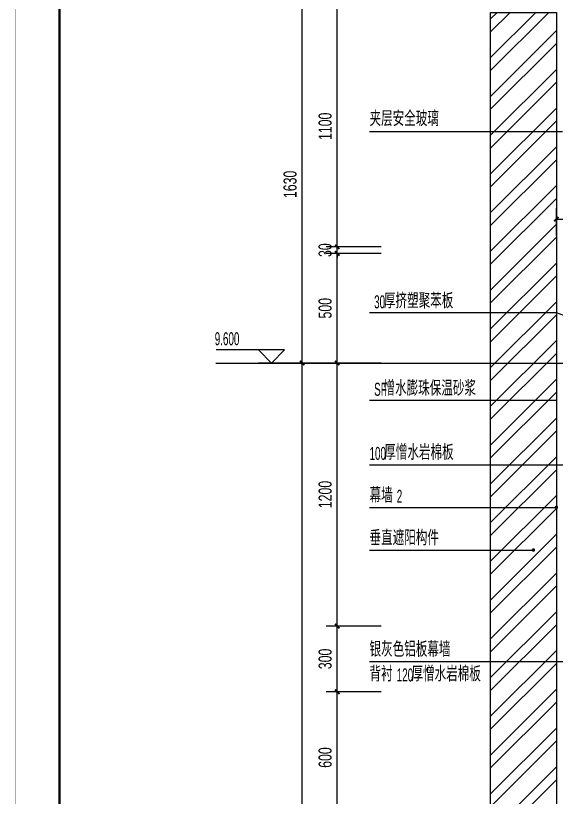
# Model space of a CAD drawing. Extents: x 57342 to 87103, y 19822 to 43940.
# Drawn here: x 57342 to 59809, y 35500 to 39067 of the extents above; entities that cross this region are included whole.
import ezdxf

# ---------------------------------------------------------------- set-up
doc = ezdxf.new("R2010")
doc.units = 0
doc.header["$LTSCALE"] = 1000
doc.header["$MEASUREMENT"] = 0
for name, color, linetype in [('00-图签', 7, 'Continuous'), ('01-标注_尺寸', 124, 'Continuous'), ('01-标注_标高', 200, 'Continuous'), ('01-标注_符号', 200, 'Continuous'), ('02-TEXT_标注', 130, 'Continuous'), ('05-填充_156', 156, 'Continuous'), ('A-C_窗', 140, 'Continuous'), ('A-SUR_看线', 231, 'Continuous')]:
    doc.layers.add(name, color=color, linetype=linetype)
doc.layers.add('04-不打印_辅助线', color=165, linetype='Continuous', plot=False)
doc.styles.add('_TCH_DIM', font='ros.shx', dxfattribs={"width": 0.8, "bigfont": 'jd.shx'})
doc.styles.add('_TCH_DIM_T3', font='ros.shx', dxfattribs={"width": 0.705882, "bigfont": 'jd.shx'})
doc.dimstyles.new('_TCH_ARCH&&20', dxfattribs={"dimtxt": 59.5, "dimasz": 20, "dimexe": 50, "dimexo": 60, "dimgap": 25.25, "dimtad": 1, "dimdec": 0, "dimzin": 0, "dimdsep": 46, "dimtxsty": '_TCH_DIM_T3', "dimblk": 'ARCHTICK', "dimcen": 0.09, "dimclrt": 7, "dimazin": 2, "dimtfac": 1, "dimtdec": 0, "dimtix": 1, "dimtmove": 2, "dimatfit": 3, "dimfxl": 0, "dimtolj": 1, "dimtzin": 0, "dimarcsym": 0})

# ---------------------------------------------------------------- blocks, each defined once
blk = doc.blocks.new('*U24')
at = {"layer": '05-填充_156'}
h = blk.add_hatch(dxfattribs=at)
h.set_pattern_fill('金属', color=256, scale=50)
h.set_pattern_definition([(45, (-3e-10, 7649.96), (-88.3883, 88.3883), []), (45, (58.93, 7649.96), (-88.3883, 88.3883), [])])
h.paths.add_polyline_path([(-300, 7150), (0, 7150), (0, 0), (-300, 0)])
at = {"layer": 'A-SUR_看线', "color": 8}
blk.add_lwpolyline([(-300, 7150), (0, 7150), (0, 0), (-300, 0)], close=True, dxfattribs=at)
blk = doc.blocks.new('图框-A1+1-4')
for points, const_width in [([(0, 0), (1051, 0), (1051, 594), (0, 594)], 0.05), ([(976, 584), (25, 584), (25, 10), (976, 10)], 0.5)]:
    blk.add_lwpolyline(points, close=True, dxfattribs=dict(const_width=const_width))
blk = doc.blocks.new('_ArchTick')
at = {"color": 0, "linetype": 'ByBlock', "const_width": 0.4}
blk.add_lwpolyline([(-0.5, -0.5), (0.5, 0.5)], dxfattribs=at)
blk = doc.blocks.new('*D102')
at = {"layer": '01-标注_尺寸', "color": 0, "lineweight": -2, "transparency": 16777216}
for p, q in [((59010, 35981.6), (58759.4, 35981.6)), ((58809.4, 35381.6), (58809.4, 35981.6)), ((59010, 35381.6), (58759.4, 35381.6))]:
    blk.add_line(p, q, dxfattribs=at)
at = {"layer": 'Defpoints', "color": 0, "transparency": 16777216}
for p in [(58809.4, 35981.6), (59070, 35981.6), (59070, 35381.6)]:
    blk.add_point(p, dxfattribs=at)
at = {"layer": '01-标注_尺寸', "color": 0, "lineweight": -2, "transparency": 16777216, "xscale": 20, "yscale": 20, "zscale": 20}
for p, rotation in [((58809.4, 35981.6), 90), ((58809.4, 35381.6), 270)]:
    blk.add_blockref('_ArchTick', p, dxfattribs=dict(at, rotation=rotation))
at = {"layer": '01-标注_尺寸', "color": 7, "transparency": 16777216, "insert": (58754.4, 35681.6), "char_height": 59.5, "attachment_point": 5, "rotation": 90, "style": '_TCH_DIM_T3'}
blk.add_mtext('\\A1;600', dxfattribs=at)
blk = doc.blocks.new('*D103')
at = {"layer": '01-标注_尺寸', "color": 0, "lineweight": -2, "transparency": 16777216}
for p, q in [((59010, 36281.6), (58759.4, 36281.6)), ((58809.4, 35981.6), (58809.4, 36281.6)), ((59010, 35981.6), (58759.4, 35981.6))]:
    blk.add_line(p, q, dxfattribs=at)
at = {"layer": 'Defpoints', "color": 0, "transparency": 16777216}
for p in [(58809.4, 36281.6), (59070, 36281.6), (59070, 35981.6)]:
    blk.add_point(p, dxfattribs=at)
at = {"layer": '01-标注_尺寸', "color": 0, "lineweight": -2, "transparency": 16777216, "xscale": 20, "yscale": 20, "zscale": 20}
for p, rotation in [((58809.4, 36281.6), 90), ((58809.4, 35981.6), 270)]:
    blk.add_blockref('_ArchTick', p, dxfattribs=dict(at, rotation=rotation))
at = {"layer": '01-标注_尺寸', "color": 7, "transparency": 16777216, "insert": (58754.4, 36131.6), "char_height": 59.5, "attachment_point": 5, "rotation": 90, "style": '_TCH_DIM_T3'}
blk.add_mtext('\\A1;300', dxfattribs=at)
blk = doc.blocks.new('*D104')
at = {"layer": '01-标注_尺寸', "color": 0, "lineweight": -2, "transparency": 16777216}
for p, q in [((59010, 37481.6), (58759.4, 37481.6)), ((58809.4, 36281.6), (58809.4, 37481.6)), ((59010, 36281.6), (58759.4, 36281.6))]:
    blk.add_line(p, q, dxfattribs=at)
at = {"layer": 'Defpoints', "color": 0, "transparency": 16777216}
for p in [(58809.4, 37481.6), (59070, 37481.6), (59070, 36281.6)]:
    blk.add_point(p, dxfattribs=at)
at = {"layer": '01-标注_尺寸', "color": 0, "lineweight": -2, "transparency": 16777216, "xscale": 20, "yscale": 20, "zscale": 20}
for p, rotation in [((58809.4, 37481.6), 90), ((58809.4, 36281.6), 270)]:
    blk.add_blockref('_ArchTick', p, dxfattribs=dict(at, rotation=rotation))
at = {"layer": '01-标注_尺寸', "color": 7, "transparency": 16777216, "insert": (58754.4, 36881.6), "char_height": 59.5, "attachment_point": 5, "rotation": 90, "style": '_TCH_DIM_T3'}
blk.add_mtext('\\A1;1200', dxfattribs=at)
blk = doc.blocks.new('*D105')
at = {"layer": '01-标注_尺寸', "color": 0, "lineweight": -2, "transparency": 16777216}
for p, q in [((59010, 37981.6), (58759.4, 37981.6)), ((58809.4, 37481.6), (58809.4, 37981.6)), ((59010, 37481.6), (58759.4, 37481.6))]:
    blk.add_line(p, q, dxfattribs=at)
at = {"layer": 'Defpoints', "color": 0, "transparency": 16777216}
for p in [(58809.4, 37981.6), (59070, 37981.6), (59070, 37481.6)]:
    blk.add_point(p, dxfattribs=at)
at = {"layer": '01-标注_尺寸', "color": 0, "lineweight": -2, "transparency": 16777216, "xscale": 20, "yscale": 20, "zscale": 20}
for p, rotation in [((58809.4, 37981.6), 90), ((58809.4, 37481.6), 270)]:
    blk.add_blockref('_ArchTick', p, dxfattribs=dict(at, rotation=rotation))
at = {"layer": '01-标注_尺寸', "color": 7, "transparency": 16777216, "insert": (58754.4, 37731.6), "char_height": 59.5, "attachment_point": 5, "rotation": 90, "style": '_TCH_DIM_T3'}
blk.add_mtext('\\A1;500', dxfattribs=at)
blk = doc.blocks.new('*D106')
at = {"layer": '01-标注_尺寸', "color": 0, "lineweight": -2, "transparency": 16777216}
for p, q in [((58809.4, 38011.6), (58809.4, 38031.6)), ((59010, 38011.6), (58759.4, 38011.6)), ((58809.4, 37981.6), (58809.4, 38011.6)), ((59010, 37981.6), (58759.4, 37981.6)), ((58809.4, 37981.6), (58809.4, 37961.6))]:
    blk.add_line(p, q, dxfattribs=at)
at = {"layer": 'Defpoints', "color": 0, "transparency": 16777216}
for p in [(58809.4, 38011.6), (59070, 38011.6), (59070, 37981.6)]:
    blk.add_point(p, dxfattribs=at)
at = {"layer": '01-标注_尺寸', "color": 0, "lineweight": -2, "transparency": 16777216, "xscale": 20, "yscale": 20, "zscale": 20}
for p, rotation in [((58809.4, 38011.6), 270), ((58809.4, 37981.6), 90)]:
    blk.add_blockref('_ArchTick', p, dxfattribs=dict(at, rotation=rotation))
at = {"layer": '01-标注_尺寸', "color": 7, "transparency": 16777216, "insert": (58754.4, 37996.6), "char_height": 59.5, "attachment_point": 5, "rotation": 90, "style": '_TCH_DIM_T3'}
blk.add_mtext('\\A1;30', dxfattribs=at)
blk = doc.blocks.new('*D107')
at = {"layer": '01-标注_尺寸', "color": 0, "lineweight": -2, "transparency": 16777216}
for p, q in [((59010, 39111.6), (58759.4, 39111.6)), ((58809.4, 38011.6), (58809.4, 39111.6)), ((59010, 38011.6), (58759.4, 38011.6))]:
    blk.add_line(p, q, dxfattribs=at)
at = {"layer": 'Defpoints', "color": 0, "transparency": 16777216}
for p in [(58809.4, 39111.6), (59070, 39111.6), (59070, 38011.6)]:
    blk.add_point(p, dxfattribs=at)
at = {"layer": '01-标注_尺寸', "color": 0, "lineweight": -2, "transparency": 16777216, "xscale": 20, "yscale": 20, "zscale": 20}
for p, rotation in [((58809.4, 39111.6), 90), ((58809.4, 38011.6), 270)]:
    blk.add_blockref('_ArchTick', p, dxfattribs=dict(at, rotation=rotation))
at = {"layer": '01-标注_尺寸', "color": 7, "transparency": 16777216, "insert": (58754.4, 38561.6), "char_height": 59.5, "attachment_point": 5, "rotation": 90, "style": '_TCH_DIM_T3'}
blk.add_mtext('\\A1;1100', dxfattribs=at)
blk = doc.blocks.new('*D112')
at = {"layer": '01-标注_尺寸', "color": 0, "lineweight": -2, "transparency": 16777216}
for p, q in [((58850, 37481.6), (58599.4, 37481.6)), ((58649.4, 32981.6), (58649.4, 37481.6)), ((58850, 32981.6), (58599.4, 32981.6))]:
    blk.add_line(p, q, dxfattribs=at)
at = {"layer": 'Defpoints', "color": 0, "transparency": 16777216}
for p in [(58649.4, 37481.6), (58910, 37481.6), (58910, 32981.6)]:
    blk.add_point(p, dxfattribs=at)
at = {"layer": '01-标注_尺寸', "color": 0, "lineweight": -2, "transparency": 16777216, "xscale": 20, "yscale": 20, "zscale": 20}
for p, rotation in [((58649.4, 37481.6), 90), ((58649.4, 32981.6), 270)]:
    blk.add_blockref('_ArchTick', p, dxfattribs=dict(at, rotation=rotation))
at = {"layer": '01-标注_尺寸', "color": 7, "transparency": 16777216, "insert": (58594.4, 35231.6), "char_height": 59.5, "attachment_point": 5, "rotation": 90, "style": '_TCH_DIM_T3'}
blk.add_mtext('\\A1;4500', dxfattribs=at)
blk = doc.blocks.new('*D113')
at = {"layer": '01-标注_尺寸', "color": 0, "lineweight": -2, "transparency": 16777216}
for p, q in [((58850, 39111.6), (58599.4, 39111.6)), ((58649.4, 37481.6), (58649.4, 39111.6)), ((58850, 37481.6), (58599.4, 37481.6))]:
    blk.add_line(p, q, dxfattribs=at)
at = {"layer": 'Defpoints', "color": 0, "transparency": 16777216}
for p in [(58649.4, 39111.6), (58910, 39111.6), (58910, 37481.6)]:
    blk.add_point(p, dxfattribs=at)
at = {"layer": '01-标注_尺寸', "color": 0, "lineweight": -2, "transparency": 16777216, "xscale": 20, "yscale": 20, "zscale": 20}
for p, rotation in [((58649.4, 39111.6), 90), ((58649.4, 37481.6), 270)]:
    blk.add_blockref('_ArchTick', p, dxfattribs=dict(at, rotation=rotation))
at = {"layer": '01-标注_尺寸', "color": 7, "transparency": 16777216, "insert": (58594.4, 38296.6), "char_height": 59.5, "attachment_point": 5, "rotation": 90, "style": '_TCH_DIM_T3'}
blk.add_mtext('\\A1;1630', dxfattribs=at)
blk = doc.blocks.new('*D185')
at = {"layer": '01-标注_尺寸', "color": 0, "lineweight": -2, "transparency": 16777216}
for p, q in [((59809.4, 38063.2), (59809.4, 38188.1)), ((60009.4, 38063.2), (60009.4, 38188.1)), ((59809.4, 38138.1), (60009.4, 38138.1))]:
    blk.add_line(p, q, dxfattribs=at)
at = {"layer": 'Defpoints', "color": 0, "transparency": 16777216}
for p in [(60009.4, 38138.1), (59809.4, 38003.2), (60009.4, 38003.2)]:
    blk.add_point(p, dxfattribs=at)
at = {"layer": '01-标注_尺寸', "color": 0, "lineweight": -2, "transparency": 16777216, "xscale": 20, "yscale": 20, "zscale": 20, "rotation": 180}
blk.add_blockref('_ArchTick', (59809.4, 38138.1), dxfattribs=at)
at = {"layer": '01-标注_尺寸', "color": 0, "lineweight": -2, "transparency": 16777216, "xscale": 20, "yscale": 20, "zscale": 20}
blk.add_blockref('_ArchTick', (60009.4, 38138.1), dxfattribs=at)
at = {"layer": '01-标注_尺寸', "color": 7, "transparency": 16777216, "insert": (59909.4, 38193.1), "char_height": 59.5, "attachment_point": 5, "style": '_TCH_DIM_T3'}
blk.add_mtext('\\A1;200', dxfattribs=at)

msp = doc.modelspace()

# ---------------------------------------------------------------- linework, layer by layer
at = {"layer": '01-标注_标高'}
for p, q in [((58569.4, 37541.6), (58256.4, 37541.6)), ((58509.4, 37481.6), (58449.4, 37541.6)), ((58509.4, 37481.6), (58569.4, 37541.6)), ((58649.4, 37481.6), (58449.4, 37481.6))]:
    msp.add_line(p, q, dxfattribs=at)
at = {"layer": '01-标注_符号'}
for p, q in [((59809.4, 37710), (58956.7, 37710)), ((60320.1, 37529.5), (59809.4, 37710)), ((59809.4, 37311), (58956.7, 37311))]:
    msp.add_line(p, q, dxfattribs=at)
for points in [[(58956.7, 38537.4), (59837.7, 38537.4)], [(58956.7, 37017.6), (60079.5, 37017.6)], [(58956.7, 36822.9), (59809.4, 36822.9)], [(58956.7, 36628.4), (59704.4, 36628.4)], [(58956.7, 36119.1), (59859.4, 36119.1)]]:
    msp.add_lwpolyline(points, dxfattribs=at)
at = {"layer": '01-标注_符号', "const_width": 8}
for points in [[(59805.4, 36822.9, 1), (59813.4, 36822.9, 1)], [(59700.4, 36628.4, 1), (59708.4, 36628.4, 1)]]:
    msp.add_lwpolyline(points, format="xyb", close=True, dxfattribs=at)
at = {"layer": '04-不打印_辅助线'}
msp.add_lwpolyline([(58254.6, 37481.6), (65967.4, 37481.6)], dxfattribs=at)
at = {"layer": 'A-C_窗'}
msp.add_lwpolyline([(59809.4, 35981.6), (59809.4, 33311.6)], dxfattribs=at)

# ---------------------------------------------------------------- block references
at = {"xscale": 20, "yscale": 20, "zscale": 20, "rotation": 270}
msp.add_blockref('图框-A1+1-4', (57342.2, 43701.6), dxfattribs=at)
at = {"layer": '00-图签'}
msp.add_blockref('*U24', (59809.4, 31931.6), dxfattribs=at)

# ---------------------------------------------------------------- texts
at = {"layer": '02-TEXT_标注', "style": '_TCH_DIM'}
for s, height, width, p in [('夹层安全玻璃', 69.46, 0.8, (58956.7, 38562.3)), ('厚挤塑聚苯板', 69.46, 0.8, (59022.5, 37731)), ('30', 59.5, 0.564706, (58977.7, 37731)), ('9.600', 59.5, 0.564706, (58250.4, 37562.6)), ('SF', 59.5, 0.564706, (58977.7, 37332)), ('憎水膨珠保温砂浆', 69.46, 0.8, (59020.3, 37332)), ('100', 59.5, 0.564706, (58956.7, 37039.5)), ('厚憎水岩棉板', 69.46, 0.8, (59023.9, 37039.5)), ('幕墙', 69.46, 0.8, (58956.7, 36843.9)), ('2', 59.5, 0.564706, (59080.9, 36843.9)), ('垂直遮阳构件', 69.46, 0.8, (58956.7, 36649.4)), ('银灰色铝板幕墙', 69.46, 0.8, (58956.7, 36141)), ('背衬', 69.46, 0.8, (58956.7, 36028.6)), ('厚憎水岩棉板', 69.46, 0.8, (59148.1, 36028.6)), ('120', 59.5, 0.564706, (59080.9, 36028.6))]:
    msp.add_text(s, height=height, dxfattribs=dict(at, width=width)).set_placement(p)

# ---------------------------------------------------------------- dimensions: what is measured, and where the dimension line sits
at = {"layer": '01-标注_尺寸'}
for p1, p2, distance, picture, middle in [((58910, 37481.6), (58910, 39111.6), 260.6, '*D113', (58594.4, 38296.6)), ((59070, 38011.6), (59070, 39111.6), 260.6, '*D107', (58754.4, 38561.6)), ((59809.4, 38003.2), (60009.4, 38003.2), 134.9, '*D185', (59909.4, 38193.1)), ((59070, 37981.6), (59070, 38011.6), 260.6, '*D106', (58754.4, 37996.6)), ((59070, 37481.6), (59070, 37981.6), 260.6, '*D105', (58754.4, 37731.6)), ((58910, 32981.6), (58910, 37481.6), 260.6, '*D112', (58594.4, 35231.6)), ((59070, 36281.6), (59070, 37481.6), 260.6, '*D104', (58754.4, 36881.6)), ((59070, 35981.6), (59070, 36281.6), 260.6, '*D103', (58754.4, 36131.6)), ((59070, 35381.6), (59070, 35981.6), 260.6, '*D102', (58754.4, 35681.6))]:
    dim = msp.add_aligned_dim(p1=p1, p2=p2, distance=distance, dimstyle='_TCH_ARCH&&20', dxfattribs=at)
    dim.commit()
    dim.dimension.update_dxf_attribs({"geometry": picture, "text_midpoint": middle})

doc.saveas('drawing.dxf')
